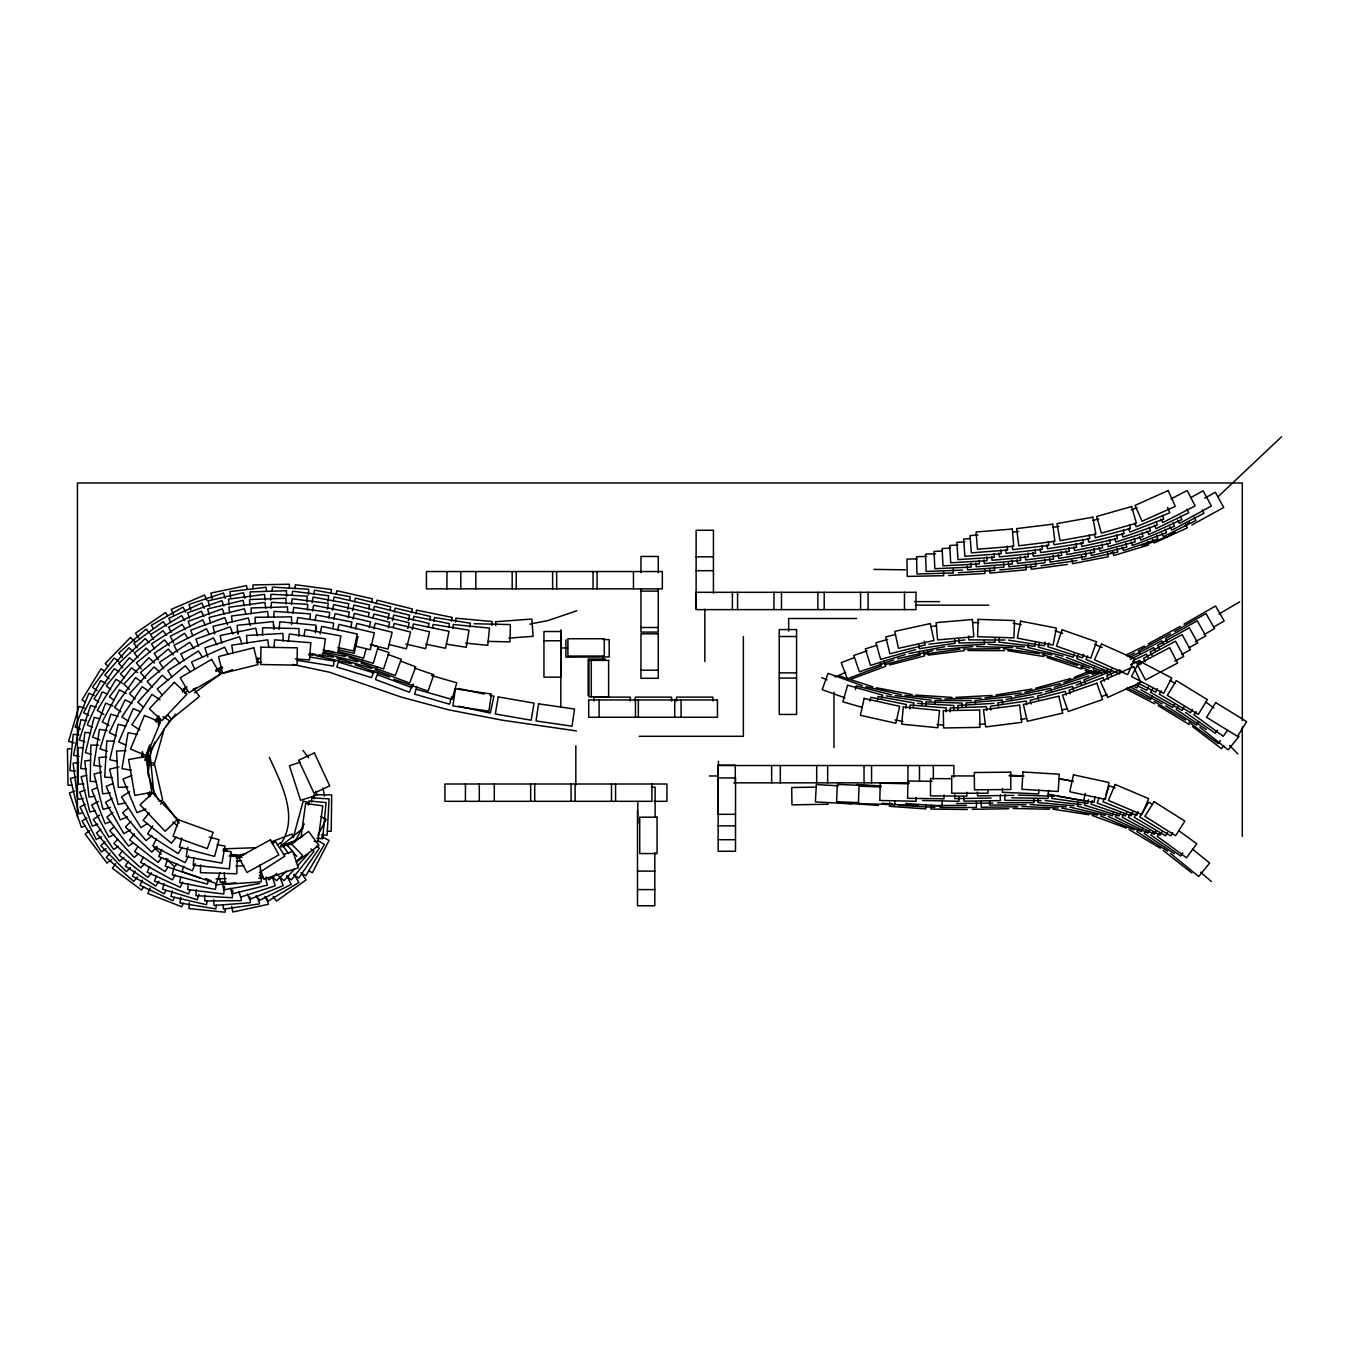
<?xml version="1.0" encoding="UTF-8"?>
<svg xmlns="http://www.w3.org/2000/svg" width="1349" height="1349" viewBox="0 0 1349 1349"><rect width="100%" height="100%" fill="white"/><g stroke="black" fill="none" stroke-linecap="round" stroke-linejoin="round"><path stroke-width="1.5" d="M976.423 801.728L976.423 807.511L940.051 807.444M966.862 792.251L966.828 796.112L930.456 795.893L930.557 778.575L950.775 778.693M968.683 636.02L968.666 639.864L1005.039 640.033M934.924 704.279L934.958 700.435L971.331 700.671M1004.904 794.595L1004.87 800.362L1041.243 800.615M314.317 798.726L314.368 794.679L331.685 794.898L331.213 831.271L327.369 831.22M931.029 805.218L930.995 809.063L967.368 809.484M944.081 794.949L944.03 798.793L907.658 798.321L907.877 781.004L932.125 781.324M1048.19 794.612L1048.122 798.456L1011.75 797.799M916.258 797.428L916.173 801.272L879.818 800.48L880.189 783.162L908.467 783.786M958.987 797.428L958.903 801.272L922.531 800.48M262.482 635.43L262.667 627.723L299.023 628.583L298.854 636.273M200.647 864.979L200.411 872.668L236.766 873.781L237.306 856.48L229.229 856.227M894.927 800.851L894.792 804.695L858.436 803.532L858.993 786.214L881.217 786.922M925.751 705.712L925.869 701.868L962.225 703.082L962.107 706.927M1002.526 788.423L1002.358 792.268L1038.696 793.937L1038.865 790.092M142.96 757.278L143.146 753.231M270.609 600.035L270.913 594.268L307.235 596.157L306.931 601.924M311.568 801.947L311.788 797.917L329.089 798.844L327.116 835.166L321.349 834.862M271.098 608.045L271.436 602.295L307.741 604.318L307.42 610.085M272.178 590.997L272.397 587.152L308.719 589.209L308.381 594.976M953.709 709.321L953.928 705.476L917.624 703.369M196.313 889.868L195.976 895.635L232.298 897.76L232.736 890.07M316.206 631.163L316.475 627.319M273.746 617.134L274.134 611.367L310.422 613.879L310.017 619.629M889.733 802.503L889.446 806.331L925.734 808.911L926.004 805.083M942.378 800.412L941.956 806.162L905.685 803.464M273.982 647.537L274.589 639.848L310.843 642.731L309.477 659.998L295.38 658.885M909.833 708.866L910.137 705.038L946.391 707.921L946.087 711.766M147.715 762.404L148.575 752.337M1038.207 798.709L1037.853 802.554L1074.091 805.775M455.591 622.007L455.945 618.179L492.166 621.535L491.812 625.38M279.091 629.443L279.799 621.771L316.02 625.177L315.295 632.85M308.466 804.965L308.854 800.952L326.087 802.571L322.664 838.791L316.914 838.252M189.433 902.818L188.86 908.568L225.047 912.211L225.435 908.383M193.952 857.559L193.177 865.215L229.364 868.874L231.117 851.641L223.074 850.831M452.893 628.314L453.281 624.486L489.468 628.111L487.731 645.345L465.624 643.119M999.289 638.313L998.85 642.124L1034.97 646.34L1035.425 642.512M188.304 883.764L187.578 889.497L223.681 893.999L224.625 886.36M292.092 595.027L292.581 591.216L328.667 595.769L327.942 601.502M148.103 773.415L151.425 747.363M291.435 604.47L292.16 598.754L328.245 603.374L327.503 609.09M294.891 588.552L295.397 584.741L331.449 589.513L330.943 593.324M288.332 641.601L289.361 633.963L325.396 638.802L323.102 655.968L309.09 654.08M292.918 613.171L293.694 607.455L329.729 612.362L328.954 618.078M300.979 837.527L305.616 803.498L322.782 805.825L317.875 841.877L314.064 841.354M1052.389 794.628L1051.849 798.439L1087.867 803.532L1088.407 799.721M296.864 623.255L297.724 617.555L333.692 623.069L332.815 628.786M921.569 705.342L922.16 701.531L886.226 695.932M1045.07 641.972L1044.463 645.783L1008.529 640.134M334.282 660.386L333.372 666.086L297.454 660.369M433.923 621.299L434.53 617.505L470.447 623.221L469.84 627.015M432.489 628.246L433.096 624.435L469.014 630.202L466.265 647.301L446.317 644.114M1044.379 652.731L1043.755 656.525L1007.855 650.724M180.85 897.27L179.906 902.97L215.789 908.889L216.413 905.095M1095.034 796.618L1094.09 802.318L1058.206 796.315M141.392 757.565L142.421 751.595M187.848 847.273L186.179 856.75L221.995 863.107L225.013 846.059L217.054 844.643M304.081 635.177L305.11 629.494L340.909 635.935L337.84 652.983L323.929 650.471M877.44 700.266L878.132 696.489L913.914 702.947L913.239 706.741M312.041 602.75L313.086 597.084L348.851 603.694L347.806 609.377M313.828 593.897L314.519 590.12L350.285 596.747L349.593 600.541M312.513 610.945L313.592 605.279L349.34 612.058L348.261 617.741M180.766 876.901L179.67 882.566L215.385 889.413L216.481 883.747M1048.746 790.312L1048.021 794.089L1083.736 800.969L1085.186 793.397M315.093 620.574L316.222 614.925L351.904 622.041L350.774 627.707M415.779 613.93L416.554 610.153L452.202 617.404L451.426 621.181M870.021 701.058L870.779 697.298L906.427 704.515L905.668 708.292M412.238 629.663L413.384 624.014L449.032 631.298L445.558 648.262L425.761 644.215M413.081 620.135L413.856 616.358L449.487 623.693L448.694 627.47M320.084 633.878L321.703 626.358L357.266 634.013L353.623 650.96L337.806 647.554M333.287 600.727L334.13 596.966L369.609 604.959L368.766 608.719M332.427 610.22L333.692 604.588L369.171 612.648L368.311 616.409M336.019 594.471L336.879 590.727L372.341 598.787L371.498 602.531M358.008 636.458L354.163 653.354L338.397 649.763M333.844 619.258L335.142 613.643L370.57 621.855L369.272 627.487M172.318 890.88L171.003 896.495L206.448 904.724L207.308 900.98M393.233 627.251L394.11 623.508L429.522 631.77L425.593 648.65L405.914 644.046M394.245 611.89L395.139 608.146L430.533 616.493L429.657 620.253M392.374 620.709L393.706 615.093L429.1 623.457L428.223 627.201M337.655 630.017L338.987 624.402L374.364 632.866L370.334 649.712L354.618 645.952M354.45 601.839L355.377 598.096L390.687 606.831L389.76 610.574M352.544 610.659L353.944 605.06L389.237 613.795L387.854 619.393M1028.714 643.675L1027.786 647.419L1063.113 656.12M352.983 619.039L354.382 613.441L389.676 622.226L388.276 627.825M373.858 628.836L375.258 623.221L410.551 632.007L406.369 648.818L388.714 644.417M355.462 629.039L356.861 623.44L392.154 632.276L387.939 649.088L370.3 644.653M373.42 610.068L374.364 606.342L409.641 615.178L408.241 620.776M376.135 603.897L377.062 600.153L412.356 608.972L411.428 612.716M372.965 617.758L373.892 614.031L409.185 622.85L407.786 628.449M855.333 689.558L856.278 685.832L891.52 694.87M144.815 760.381L146.839 752.557M174.19 867.356L172.234 874.81L207.409 884.033L208.387 880.307M181.879 837.864L179.434 847.172L214.626 856.396L219.01 839.651L209.247 837.071M366.102 648.852L363.657 658.16L338.262 651.483M293.66 836.195L303.205 801.104L308.769 802.604M1078.391 802.419L1077.379 806.146L1112.47 815.69L1113.481 811.98M164.308 728.46L154.511 763.5L150.801 762.455M881.538 698.833L882.6 695.14L847.61 685.174L842.872 701.834L862.298 707.365M322.057 837.527L323.119 833.8M416.723 686.742L414.598 694.128L449.537 704.212L451.679 696.809M1039.354 643.389L1038.292 647.082L1073.248 657.148L1074.31 653.456M164.156 883.662L162.487 889.176L197.291 899.749L198.961 894.218M339.088 659.695L336.845 667.047L371.649 677.636L373.892 670.284M1085.557 801.508L1084.427 805.184L1119.181 815.892L1120.328 812.216M1048.982 643.051L1047.802 646.727L1082.438 657.857L1083.601 654.198M1082.792 665.276L1081.594 668.935L1047.06 657.519M167.731 858.875L165.269 866.176L199.719 877.811M1092.268 800.53L1091.021 804.173L1125.437 815.926L1126.685 812.283M183.869 866.176L181.98 871.623L216.329 883.578L220.123 872.668M362.459 659.492L361.127 663.101L395.308 675.562L401.243 659.29L387.956 654.45M1099.216 797.664L1097.192 803.077L1131.288 815.757L1132.637 812.149M378.142 672.308L375.427 679.508L409.489 692.29L412.187 685.09M413.266 684.01L411.917 687.619L377.855 674.854M376.961 666.591L375.595 670.2L409.624 683.049L415.745 666.844L400.619 661.128M156.551 875.653L154.511 881.049L188.523 893.932L189.889 890.34M150.481 753.501L154.882 742.203M149.992 888.148L147.884 893.527L181.761 906.781L183.16 903.206M1104.409 798.254L1102.976 801.829L1136.769 815.319L1138.185 811.744M1105.843 794.679L1109.401 785.742L1115.033 788.001M147.53 750.617L149.806 745.002M158.204 724.413L160.48 718.798M1078.222 655.058L1076.755 658.616L1110.379 672.493L1111.846 668.935M161.779 849.482L158.777 856.564L192.3 870.712L195.285 863.63M1087.547 655.884L1086.029 659.425L1119.417 673.859L1120.952 670.318M1094.747 666.372L1093.162 669.88L1102.352 674.062M1142.856 828.117L1141.254 831.608L1108.204 816.432M149.587 866.867L147.176 872.112L180.21 887.322L182.621 882.077M142.404 880.104L139.959 885.332L172.891 900.761L174.527 897.27M1138.691 684.449L1137.055 687.923L1133.396 686.186M1148.488 686.894L1146.785 690.351L1135.909 684.988M1117.107 813.43L1115.404 816.887L1147.965 833.092L1149.685 829.635M1152.316 696.135L1150.579 699.558L1127.14 687.686M1157.358 688.732L1155.621 692.155L1137.612 682.999M294.942 841.86L304.267 823.919M317.774 835.503L326.154 819.366L321.028 816.701M156.4 839.027L152.842 845.857L185.1 862.669L188.658 855.839M1123.902 813.818L1122.098 817.224L1154.221 834.289L1156.026 830.9M143.314 857.273L140.532 862.315L172.385 879.885L175.168 874.843M1174.49 704.06L1172.618 707.432L1140.799 689.828M135.136 871.117L132.32 876.159L164.123 893.831L165.994 890.458M1130.243 814.02L1128.371 817.376L1160.073 835.183L1161.961 831.827M1152.417 688.951L1150.495 692.29L1182.028 710.417L1183.95 707.078M156.029 721.867L159.081 716.623M1137.14 812.334L1134.222 817.309L1165.57 835.739L1167.526 832.417M1161.27 690.823L1159.297 694.128L1190.543 712.744L1192.516 709.439M1172.753 832.637L1170.747 835.925L1139.703 816.971L1148.724 802.183L1152.181 804.291M1198.637 721.884L1196.597 725.138L1165.789 705.814M1138.961 828.37L1136.903 831.625L1167.576 851.168M149.874 751.393L169.569 720.821L163.111 716.639M152.757 825.773L147.547 833.851L178.135 853.546L182.3 847.088M128.459 861.252L125.305 866.075L155.708 886.023L158.878 881.201M137.8 846.801L134.63 851.624L165.033 871.606L168.203 866.783M1178.267 706.235L1176.143 709.456L1206.478 729.522M155.219 720.804L158.575 715.763M1146.279 830.259L1144.137 833.446L1174.321 853.748M1217.523 730.096L1215.314 733.249L1185.484 712.441M157.057 722.153L159.384 718.848M1153.075 831.895L1150.866 835.048L1180.628 855.957L1182.837 852.804M1159.415 833.244L1157.155 836.346L1186.547 857.762L1196.748 843.766L1178.79 830.68M1196.175 711.682L1193.916 714.801L1223.256 736.284L1227.809 730.079M280.862 843.783C299.09 816.971 281.199 783.061 269.345 757.447M1220.457 740.567L1218.181 743.67L1188.874 722.12M115.795 863.647L112.355 868.267L141.51 890.02L143.803 886.934M165.691 727.01L175.522 714.177M1223.796 745.66L1221.452 748.729L1192.567 726.605M122.624 850.578L119.1 855.148L147.884 877.39L151.408 872.82M134.327 833.867L129.571 839.921L158.17 862.382L161.728 857.846M1239.023 736.385L1228.18 749.892L1199.817 727.128M149.199 812.823L143.146 820.293L171.424 843.176L176.264 837.189M165.134 717.904L167.748 714.835M182.503 692.172L186.449 687.568M110.062 853.175L106.267 857.526L133.753 881.369L137.547 877.002M294.807 868.756L283.948 880.745L278.248 875.568M297.522 865.771L308.381 853.799M117.751 839.112L113.856 843.378L140.718 867.896L144.613 863.647M177.141 863.933L174.493 866.732L165.674 858.402M130.786 821.457L125.474 827.038L151.813 852.113L157.125 846.548M104.969 841.675L100.855 845.722L126.334 871.673L130.448 867.626M1218.822 495.994L1281.55 436.789M287.691 845.84L290.608 843.024L302.631 855.485L296.814 861.1M286.646 870.931L276.461 880.762L272.464 876.597M184.594 693.251L187.562 690.503M113.974 826.802L109.724 830.697L134.276 857.526L138.542 853.63M280.98 847.121L285.617 843.209L296.797 856.43M276.747 873.393L269.024 879.919L266.546 876.985M128.509 807.815L122.624 812.773L146.029 840.612L151.914 835.672M182.267 690.755L186.938 686.894M100.888 829.315L96.437 832.974L119.572 861.05L124.024 857.374M182.216 690.03L185.336 687.467M281.233 845.857L303.272 828.117M89.725 830.562L85.122 834.036L107.026 863.073L111.63 859.6M1184.793 525.992L1189.565 522.4M113.012 812.418L106.858 817.039L128.627 846.16L133.247 842.703M290.76 844.71L308.55 831.406L318.92 845.283L296.257 862.213M277.338 845.098L280.575 842.687L288.602 853.512M160.514 804.038L163.617 801.761L179.164 822.924M192.907 690.132L196.178 687.754M194.593 692.863L219.078 674.972M99.674 815.1L93.3 819.416L113.67 849.533L118.459 846.295M215.84 671.566L220.865 668.177M272.127 843.715L275.533 841.523L284.909 856.092L259.413 872.483M129.622 791.745L121.494 796.888L140.97 827.611L147.463 823.497M86.876 817.932L81.985 821.001L101.276 851.826L106.166 848.774M112.186 798.389L105.542 802.284L123.889 833.682L130.533 829.804M1239.647 601.907L1219.007 613.947M1184.034 624.115L1215.567 605.988L1224.201 620.995L1213.678 627.049M1174.389 631.551L1206.006 613.542L1214.572 628.6L1204.033 634.586M1195.214 641.82L1205.77 635.885L1197.288 620.776L1165.587 638.617L1167.475 641.972M1188.907 647.807L1197.743 642.917L1189.329 627.774L1157.526 645.412L1159.398 648.785M1204.758 498.135L1215.382 492.284L1223.728 507.46L1191.858 524.997M1148.201 643.895L1180.088 626.408M1190.678 497.612L1203.089 490.817L1211.385 506.01L1179.481 523.463L1177.626 520.09M1181.539 654.585L1190.408 649.746L1182.095 634.553L1150.174 651.972L1152.029 655.361M1168.858 535.772L1175.316 532.282M98.443 801.424L91.665 805.049L108.831 837.122L113.923 834.39M1170.477 633.794L1138.421 650.943L1140.225 654.349M1174.81 661.212L1183.714 656.44L1175.535 641.18L1143.48 658.363L1145.301 661.752M283.003 846.734L302.648 836.329M1129.45 657.621L1161.708 640.809L1163.479 644.232M215.671 670.183L221.067 667.401M1171.033 498.843L1187.204 490.53L1195.13 505.926L1162.787 522.569L1161.017 519.146M1130.243 659.408L1153.682 647.554L1155.418 650.994M85.189 804.341L80.029 806.921L96.268 839.466L101.445 836.886M1126.246 654.906L1144.39 645.986M1133.649 660.268L1146.363 654.063L1148.05 657.519M1119.586 669.863L1106.787 675.9L1108.44 679.373M1130.563 664.703L1139.703 660.386L1141.338 663.877M1127.326 656.39L1134.644 652.967M217.004 669.559L222.534 667.097M1167.256 536.649L1141.928 546.041M835.031 676.979L845.705 672.392M1092.471 674.298L1103.549 669.391M113.333 783.364L106.217 786.332L120.28 819.888L127.379 816.904M1108.204 669.694L1083.972 679.845L1085.456 683.403M131.865 775.439L122.978 779.132L136.957 812.705L145.844 809.012M1131.373 509.973L1136.971 507.646M1074.276 677.232L1091.172 670.52M97.162 787.799L91.799 789.924L105.188 823.733L110.551 821.608M1076.165 685.107L1110.008 671.768L1111.424 675.36M576.866 610.743L548.183 620.489L529.82 624.115M271.166 841.928L291.94 834.036L293.306 837.628M854.44 657.621L841.22 662.629L847.357 678.834L881.369 665.917L880.003 662.325M85.054 790.059L79.642 792.082L92.373 826.144L97.786 824.138M851.674 678.901L885.787 666.288L884.438 662.679M1101.577 696.607L1107.259 694.499M1063.889 682.476L1096.164 670.723M280.811 845.84L292.244 841.776M74.819 791.054L69.372 792.959L81.412 827.291L85.038 826.01M232.618 669.694L221.185 673.691L219.28 668.244M867.154 650.842L853.782 655.462L859.448 671.836L893.814 659.948M283.256 854.541L292.851 851.354L298.314 867.778L263.797 879.261L260.762 870.122M1054.328 687.282L1088.845 675.815M300.405 762.185L289.411 765.726L300.557 800.345L315.211 795.623M876.901 645.244L865.333 648.869L870.51 665.394L905.213 654.535M1045.542 691.784L1080.347 681.228L1081.46 684.921M258.789 878.384L262.65 877.221M219.263 668.767L222.551 667.856M887.608 639.46L875.939 642.731L880.627 659.408L915.651 649.577M1035.61 688.226L1070.651 678.496M1092.825 520.461L1098.693 518.927M889.463 665.006L924.672 655.884L923.711 652.157M101.529 772.168L94.076 774.056L102.996 809.316L110.466 807.427M1061.781 710.13L1067.666 708.63M895.534 634.485L885.72 636.93L889.918 653.742L925.212 644.94L924.284 641.197M86.741 775.304L81.125 776.687L89.877 811.997L95.492 810.597M1024.903 692.222L1060.247 683.589M118.931 766.907L109.589 769.183L118.156 804.527L125.642 802.706M75.982 777.075L70.367 778.424L78.866 813.784L82.609 812.891M897.49 658.784L932.935 650.623M150.919 765.625L154.68 764.782L162.689 800.261L158.946 801.104M240.274 854.794L246.192 853.495M1015.072 695.932L1050.635 688.277L1051.444 692.037M1006.067 699.457L1041.799 692.661M908.855 653.523L944.587 646.744M1110.311 553.124L1114.291 552.382M259.497 883.561L223.664 889.817L222.349 882.229M1053.063 527.358L1059.032 526.346M1033.705 696.877L997.822 702.88L998.462 706.691M995.967 694.988L1031.85 689.035M236.159 858.031L242.145 857.138M256.276 659.02L260.273 658.43M1041.006 565.787L1076.991 560.526M1020.822 719.321L1026.808 718.444M923.745 654.231L959.78 649.206M985.074 697.821L1021.109 692.948M1067.363 564.438L1031.311 569.261L1030.788 565.45M78.849 762.455L73.116 763.18L77.652 799.266L83.385 798.557M964.35 650.64L928.247 655.108L927.775 651.297M90.501 760.263L84.768 760.954L89.068 797.074L94.801 796.382M930.81 626.526L936.83 625.818M928.82 644.198L964.94 639.966M1012.694 532.181L1018.714 531.472M215.638 884.927L235.738 882.819M106.571 756.806L98.915 757.598L102.642 793.768L110.298 792.993M999.727 570.003L1035.914 566.361L1035.526 562.533M936.51 649.999L972.73 646.609M978.092 534.963L970.032 535.587L971.347 552.854L1007.619 550.072L1007.332 546.244M508.927 638.111L533.108 636.323L531.81 619.039L495.538 621.737L495.825 625.582M969.695 538.605L963.641 539.027L964.872 556.311L1001.143 553.748L1000.874 549.903M235.923 866.227L244 865.67M964.94 541.809L956.879 542.332L957.992 559.616L994.297 557.272L994.044 553.444M958.397 572.735L994.685 570.408L994.449 566.563M957.773 545.03L949.713 545.502L950.708 562.786L987.03 560.678L986.81 556.833M994.011 703.352L957.706 705.46L957.925 709.304M948.667 575.5L984.989 573.477L984.77 569.632M948.178 646.306L984.5 644.35L984.298 640.505M955.851 697.399L992.173 695.426M950.185 548.116L942.125 548.52L943.002 565.821L979.323 563.966L979.138 560.122M126.165 750.6L116.554 751.073L118.307 787.394L127.919 786.922M942.142 551.05L934.064 551.404L934.84 568.705L971.179 567.103L970.993 563.258M256.361 662.511L261.521 662.325M935.65 553.764L925.549 554.119L926.173 571.436L962.528 570.104M979.054 724.261L985.124 724.042M237.542 860.78L241.572 860.628M215.975 878.924L226.076 878.553M223.479 848.841L255.787 847.712M229.431 855.586L243.562 855.131M226.177 881.909L220.123 882.111L220.005 878.266M926.611 556.412L916.511 556.699L917 574L953.355 572.971L953.254 569.126M944.924 698.967L981.296 698.158M917.033 558.891L906.933 559.093L907.27 576.411L943.626 575.686L943.558 571.841M815.943 787.125L791.694 787.529L791.981 804.847L828.353 804.24M71.295 748.813L67.45 748.864L68.006 785.236L71.851 785.185M1013.892 795.354L977.519 795.91L977.452 792.065M991.144 798.068L954.788 798.625L954.721 794.78M972.325 809.316L1008.698 808.742M1017.652 806.769L981.279 807.292L981.195 801.525M963.439 649.054L999.811 648.7M956.492 803.464L992.847 803.077M1026.033 804.763L989.66 805.117L989.626 801.272M83.689 747.65L77.905 747.683L78.175 784.056L83.942 784.022M930.051 805.572L966.424 805.37M997.518 802.807L1033.89 802.706L1033.874 798.861M696.118 556.833L713.436 556.833M696.118 570.694L713.436 570.694M640.944 591.115L658.278 591.115M914.504 601.62L939.663 601.62M915.549 605.145L988.8 605.178M856.632 618.5L788.659 618.5L788.659 631.147M640.944 627.487L658.278 627.487M779.25 636.509L796.568 636.509M603.138 639.611L609.192 639.611L609.192 656.929L565.922 657.165L565.922 639.831M543.951 640.758L561.268 640.758M561.353 647.958L567.592 647.958M605.482 659.02L588.164 659.02L588.164 695.393M640.944 670.2L658.278 670.2M779.25 672.881L796.568 672.881M779.25 678.075L796.568 678.075M639.139 736.301L743.35 736.301L743.35 636.627M735.492 765.237L718.157 765.237L718.157 851.253L735.492 851.253L735.559 777.935L718.241 777.935L718.241 814.307L735.559 814.307M709.372 775.979L717.752 775.979M973.658 775.979L951.703 775.894L951.719 793.229L988.092 793.212L988.092 789.35M1009.322 775.979L1023.992 775.979M733.822 782.842L909.378 782.842M651.263 787.175L655.125 787.175L655.125 817.477M654.029 801.323L666.946 801.323L666.946 784.005L444.917 784.005L444.917 801.323L651.938 801.323L651.938 784.005M718.157 825.858L735.492 825.858M718.157 839.719L735.492 839.719M637.487 871.117L654.805 871.117M637.487 889.598L654.805 889.598M968.026 650.538L1004.398 650.64M972.781 622.563L978.851 622.597M905.415 569.834L873.933 569.396M98.494 745.204L90.788 745.086L90.248 781.459L96.032 781.543M1013.116 808.473L1049.471 809.248M474.039 623.727L510.394 624.57L509.989 641.888L487.782 641.382M976.44 646.542L1012.795 647.621M1018.225 795.101L1054.581 796.247M1021.918 806.517L1058.257 808.017M873.68 785.961L837.341 784.376L836.582 801.677L858.79 802.655M881.622 803.987L917.961 805.572M1009.204 775.237L1023.335 775.894M856.767 784.562L880.981 785.927M838.555 785.826L816.347 784.562L815.369 801.862L851.691 803.903M882.01 803.346L892.111 803.903M898.518 805.319L934.823 807.377M308.719 654.754L312.749 654.99M114.513 741.292L106.824 740.837L104.682 777.142L112.372 777.597M915.819 695.039L952.107 697.399M1030.147 804.544L1066.452 806.871M236.244 861.033L240.274 861.303M848.15 803.313L878.384 805.454M988.193 644.249L1024.464 646.896M936.948 724.548L943.002 725.037M223.158 850.022L227.188 850.359M78.933 734.834L73.183 734.311L69.844 770.532L75.595 771.055M904.994 695.308L941.197 698.849M1045.087 800.513L1081.224 804.678M90.619 732.996L84.886 732.338L80.687 768.458L86.42 769.132M895.163 695.561L931.232 700.198M576.394 730.922L502.283 720.197L448.913 709.894L400.872 696.978L329.51 672.224L292.615 664.433M1003.336 648.684L1039.354 653.709M309.511 653.472L315.514 654.4M319.511 655.007L333.49 657.165M1053.131 809.215L1089.081 814.762M322.934 650.151L332.916 651.719M107.026 730.585L99.421 729.387L93.789 765.321L101.394 766.519M1013.217 623.339L1021.21 624.587M309.865 657.014L335.783 661.314M1061.073 779.233L1073.028 781.223M137.531 734.362L128.037 732.76L121.966 768.626L131.443 770.228M230.443 854.17L238.419 855.553M876.412 687.754L912.126 694.583M1059.235 778.609L1073.113 781.273M1061.764 808.118L1097.479 815.049M1016.185 647.874L1051.866 654.906M323.676 652.157L345.479 656.508M895.061 719.894L902.987 721.496M86.572 720.821L80.906 719.658L73.537 755.271L79.186 756.435M458.407 688.479L484.072 694.027M490.007 695.308L493.953 696.168L490.294 713.098L458.694 706.252M865.856 686.725L901.334 694.718M316.071 655.665L351.549 663.708M1069.841 807.107L1105.253 815.386M125.693 726.066L118.206 724.295L109.809 759.689L117.296 761.46M322.209 653.152L357.519 661.836M99.725 718.781L94.126 717.398L85.425 752.725L91.041 754.108M431.528 675.579L456.788 682.796L452.016 699.457L417.043 689.44M370.469 644.4L378.209 646.694L373.285 663.303L338.414 652.967M336.98 658.11L371.852 668.446M84.464 708.073L78.933 706.438L68.614 741.309L74.144 742.962M339.274 662.292L374.044 672.966M118.172 716.471L110.82 714.194L100.045 748.931L107.397 751.208M1042.642 654.602L1077.362 665.428M1055.019 630.86L1062.725 633.322M838.218 675.613L872.82 686.826M96.133 707.18L90.653 705.392L79.287 739.943L84.768 741.748M377.501 648.751L389.018 652.562L383.571 669.003L349.037 657.57M414.649 668.126L433.754 674.719L428.105 691.093L393.723 679.221M355.124 664.888L389.423 677.013M1055.222 656.036L1089.486 668.21M862.281 685.663L828.067 673.353L822.199 689.659L845.014 697.871M1092.134 815.437L1126.246 828.05M112.827 705.932L105.644 703.166L92.575 737.11L99.759 739.876M1066.536 657.452L1100.447 670.605M94.228 695.511L88.882 693.319L75.139 726.993L80.485 729.185M821.794 677.67L827.139 679.862M205.655 878.519L211.253 880.83M1100.464 815.926L1134.037 829.905M1080.92 666.996L1097.631 674.146M1094.747 644.333L1102.167 647.537M140.296 711.682L133.247 708.596L118.729 741.95L125.777 745.019M1085.186 670.537L1092.589 673.792M107.6 694.263L102.355 691.852L87.179 724.902L92.423 727.313M1104.19 672.325L1107.833 674.062M132 703.183L125.069 699.844L109.336 732.642L116.267 735.964M1132.856 661.145L1140.057 664.804M322.209 836.886L329.055 840.41L312.412 872.752L308.988 870.999M1125.859 688.867L1154.575 703.723M1130.057 686.759L1162.18 703.807M105.778 683.302L100.686 680.587L83.604 712.71L88.714 715.408M126.25 693.504L119.471 689.845L102.237 721.884L109.033 725.543M1169.887 680.284L1175.097 683.387M1154.255 701.531L1185.518 720.096M317.808 840.478L324.435 844.423L305.818 875.67L300.861 872.719M1129.096 829.601L1160.325 848.251M122.59 683.252L115.98 679.289L97.246 710.451L103.839 714.414M1158.218 705.696L1189.278 724.615M104.227 670.875L100.939 668.868L81.985 699.929L85.274 701.935M159.975 699.709L151.965 694.398L131.865 724.717L139.874 730.028M119.032 671.853L114.227 668.649L94.025 698.883L98.814 702.104M148.575 691.025L142.185 686.725L121.882 716.892L128.256 721.192M316.206 845.975L319.376 848.15L298.753 878.115L293.998 874.843M141.847 682.139L135.575 677.67L114.53 707.348L120.803 711.8M1205.77 702.02L1213.931 707.989M118.746 661.398L114.109 657.975L92.491 687.231L97.128 690.654M137.615 672.51L131.494 667.839L109.471 696.792L114.058 700.283M1163.243 850.494L1191.858 872.972M310.978 848.943L313.98 851.337L291.401 879.852L286.882 876.26M172.891 822.081L177.596 825.892M1192.432 849.027L1209.648 863.073L1198.721 876.496L1170.51 853.512M133.855 661.432L129.403 657.756L106.301 685.865L110.77 689.541M1200.661 872.247L1211.368 881.538M133.247 651.584L128.931 647.756L104.784 674.955L109.1 678.783M167.934 680.385L162.234 675.208L137.817 702.171L143.517 707.331M159.705 672.072L154.022 666.895L129.504 693.74L135.187 698.934M1229.614 745.508L1237.876 753.906M153.921 847.307L161.273 854.254M154.494 662.983L148.896 657.688L123.872 684.078L129.453 689.39M134.613 641.433L130.465 637.419L105.188 663.556L107.954 666.237M150.245 652.191L146.164 648.11L120.432 673.826L124.513 677.923M149.199 642.765L145.237 638.566L118.746 663.489L122.692 667.688M149.857 633.406L146.046 629.072L118.729 653.085L122.54 657.418M179.906 663.657L174.915 657.806L147.21 681.38L152.201 687.248M173.245 654.923L168.271 649.054L140.498 672.527L145.456 678.412M190.192 671.768L185.302 665.816L157.209 688.934L162.099 694.87M169.401 645.834L164.527 639.881L136.384 662.932L141.257 668.885M193.531 688.884L199.585 696.371L171.289 719.236L167.664 714.751M166.517 635.227L162.976 630.674L134.31 653.085L137.868 657.621M302.918 750.364L308.617 757.868M259.345 875.147L261.639 878.25M166.568 626.307L163.145 621.67L133.888 643.288L137.311 647.925M301.636 873.663L306.105 879.919L276.511 901.065L273.156 896.377M167.664 615.734L165.472 612.564L135.507 633.187L138.795 637.942M193.986 648.667L189.737 642.259L159.418 662.359L163.684 668.784M187.764 638.128L184.594 633.305L154.208 653.304L158.44 659.745M202.569 657.418L198.404 650.943L167.799 670.605L171.964 677.08M185.218 629.207L182.115 624.351L151.459 643.911L154.562 648.785M184.611 620.54L181.609 615.616L150.548 634.536L153.55 639.477M293.897 874.219L298.905 882.448L267.81 901.317L264.809 896.394M185.808 612.126L182.941 607.117L151.408 625.245L153.314 628.583M154.376 792.706L158.305 799.772M1202.144 509.804L1203.932 513.21L1171.758 530.174L1169.971 526.768M209.078 633.929L206.481 628.786L174.038 645.227L177.512 652.09M286.865 875.821L291.199 884.404L258.721 900.812L256.125 895.652M205.318 625.009L202.721 619.849L170.227 636.188L173.684 643.051M1194.219 517.089L1195.922 520.529L1163.344 536.683L1161.624 533.243M216.852 644.771L213.462 637.875L180.817 653.911L184.223 660.825M203.884 616.409L201.355 611.232L168.642 627.133L171.171 632.327M1187.086 509.298L1188.756 512.772L1156.026 528.639L1154.356 525.183M204.272 608.247L201.844 603.02L168.827 618.28L170.446 621.788M1185.687 524.373L1187.272 527.881L1154.188 542.972L1152.586 539.465M1180.308 516.06L1181.893 519.567L1148.724 534.491L1147.139 530.983M227.846 654.198L224.71 647.166L191.491 661.971L194.627 669.003M206.903 600.322L204.626 595.01L171.205 609.377L173.481 614.689M1167.526 507.443L1169.735 512.772L1136.162 526.734L1134.678 523.176M147.513 792.993L149.065 796.719M1173.006 522.687L1174.473 526.245L1140.849 540.123L1139.382 536.565M279.597 876.665L283.256 885.568L249.616 899.395L247.423 894.067M1162.4 515.419L1163.765 519.011L1129.821 532.046L1128.439 528.454M1165.131 529.145L1166.48 532.737L1132.418 545.502L1131.069 541.893M1104.477 681.161L1103.145 677.552L1069.032 690.182L1070.364 693.791M227.509 624.789L224.828 617.572L190.715 630.185L192.722 635.615M224.305 614.25L222.332 608.837L188.169 621.333L190.142 626.745M232.837 634.081L230.241 626.83L195.993 639.089L198.59 646.34M1156.076 521.422L1157.358 525.048L1123.043 537.138L1121.761 533.513M223.85 606.089L221.944 600.642L187.629 612.733L189.551 618.179M1156.633 535.368L1157.864 539.01L1123.397 550.645L1122.166 547.003M225.317 598.467L223.496 592.987L188.961 604.419L190.782 609.9M272.279 876.665L275.263 885.804L240.678 897.085L238.891 891.588M148.508 774.95L155.405 796.095M1149.281 527.223L1150.461 530.899L1115.842 542.028L1114.662 538.369M315.818 791.188L317.049 795.033M241.893 644.046L239.532 636.711L204.896 647.84L207.847 656.997M1147.476 541.354L1148.589 545.03L1113.768 555.535L1112.655 551.859M1142.013 532.821L1143.092 536.514L1108.17 546.733L1107.091 543.04M148.71 792.774L149.84 796.652M1073.568 690.098L1072.539 686.388L1037.482 696.084L1038.511 699.794M919.141 651.348L920.153 655.058L885.062 664.619L884.05 660.892M1134.222 538.2L1135.2 541.91L1100.042 551.235L1099.064 547.509M1129.467 524.812L1130.445 528.538L1095.253 537.745L1094.275 534.019M1066.317 695.072L1065.373 691.346L1030.113 700.266L1031.058 704.009M265.466 877.659L267.321 885.129L232.011 893.864L230.628 888.266M245.822 614.385L244.439 608.77L209.129 617.471L210.511 623.086M244.388 605.971L243.039 600.356L207.695 608.939L209.044 614.554M1123.228 529.904L1124.122 533.648L1088.761 542.18L1087.867 538.436M1125.892 543.343L1126.786 547.087L1091.408 555.552L1090.515 551.808M250.172 625.481L248.401 617.994L213.007 626.374L214.778 633.878M244.877 598.298L243.562 592.666L208.134 600.861L209.432 606.477M1116.567 534.811L1117.41 538.571L1081.898 546.446L1081.055 542.703M267.136 898.653L268.35 904.302L232.804 912.008L231.59 906.359M1117.006 548.25L1117.815 552.028L1082.269 559.7L1081.443 555.94M247.289 589.344L246.496 585.584L210.899 593.037L212.097 598.686M257.372 635.716L255.804 628.179L220.191 635.564L221.759 643.102M1109.485 539.549L1110.261 543.31L1074.63 550.594L1073.855 546.817M1107.529 552.955L1108.271 556.732L1072.556 563.697L1071.831 559.919M149.688 791.694L150.447 795.674M1101.964 544.085L1102.673 547.863L1066.924 554.574L1066.216 550.797M1093.955 548.453L1094.612 552.247L1058.78 558.435L1058.122 554.641M1089.183 534.929L1089.823 538.723L1053.957 544.777L1053.316 540.983M1085.473 552.668L1086.063 556.462L1050.146 562.179L1049.539 558.368M1082.792 539.28L1083.399 543.074L1047.465 548.756L1046.875 544.962M954.637 639.426L955.21 643.237L919.259 648.7L918.686 644.906M273.409 624.907L273.982 628.701M237.441 630.337L238.014 634.148M268.856 647.436L267.726 639.814L231.758 645.159L232.888 652.764M1076.03 543.478L1076.586 547.289L1040.619 552.601L1040.045 548.807M1026.859 704.819L1026.302 701.025L990.318 706.286L990.874 710.097M258.654 898.181L259.48 903.881L223.496 909.159L222.939 905.348M1068.846 547.559L1069.386 551.37L1033.351 556.328L1032.828 552.517M265.702 608.112L264.944 602.396L228.892 607.252L229.667 612.969M265.247 600.103L264.488 594.386L228.436 599.125L229.178 604.858M1061.241 551.488L1061.73 555.299L1025.662 559.936L1025.173 556.125M268.316 617.117L267.591 611.384L231.505 615.987L232.23 621.704M1053.164 555.299L1053.62 559.11L1017.5 563.427L1017.045 559.599M266.512 591.047L266.04 587.237L229.937 591.587L230.628 597.32M1048.358 541.607L1048.797 545.434L1012.677 549.616L1012.222 545.789M1044.615 558.975L1045.037 562.803L1008.883 566.782L1008.462 562.955M1041.934 545.552L1042.355 549.38L1006.185 553.309L1005.781 549.481M1011.683 700.401L1011.278 696.573L975.108 700.451L975.512 704.279M274.032 629.241L273.24 621.585L237.07 625.346L237.862 633.001M1035.121 549.363L1035.509 553.191L999.322 556.867L998.934 553.039M1027.904 553.056L1028.275 556.884L992.055 560.307L991.7 556.479M150.161 754.9L153.601 791.121M1025.898 565.956L1026.235 569.801L990.014 573.106L989.66 569.278M1020.266 556.614L1020.603 560.459L984.365 563.612L984.028 559.784M1002.577 703.841L1002.256 700.013L966.002 702.964L966.322 706.809M1012.155 560.054L1012.458 563.899L976.204 566.799L975.9 562.955M249.885 896.95L250.341 902.717L214.069 905.483L213.631 899.732M1003.555 563.376L1003.841 567.221L967.553 569.834L967.284 565.99M260.121 864.557L261.318 881.824L225.047 884.354L224.238 872.837M283.307 641.112L282.868 633.423L246.563 635.514L247.002 643.203M147.092 752.101L148.508 776.316M257.844 657.688L258.013 661.533M986.642 710.501L986.507 706.657L950.151 707.989L950.303 711.834M286.157 604.032L285.954 598.265L249.599 599.529L249.801 605.313M286.612 596.511L286.426 590.744L250.071 591.907L250.256 597.674M287.641 612.665L287.472 606.898L251.116 607.961L251.285 613.744M995.157 638.347L995.242 642.208L958.869 643.001L958.785 639.156M289.377 588.08L289.31 584.235L252.938 584.926L253.005 588.771M1000.233 794.865L1000.317 800.632L963.945 801.154L963.894 797.31M291.62 624.57L291.536 616.864L255.163 617.286L255.231 623.069M241.167 896.815L241.201 900.66L204.829 900.963L204.778 895.196M1242.294 720.636L1242.294 482.976L77.433 482.976L77.433 817.224M1242.294 726.942L1242.294 836.313M953.844 777.075L953.844 765.524L717.938 765.524L717.938 782.842M933.339 765.524L933.339 778.997M919.478 765.524L919.478 780.919M907.928 765.524L907.928 782.842M904.471 592.312L904.471 609.63M871.555 765.524L871.555 782.842M868.098 592.312L868.098 609.63M864.034 765.524L864.034 782.842M860.578 592.312L860.578 609.63M833.969 692.206L833.969 747.633M827.662 765.524L827.662 782.842M824.205 592.312L824.205 609.63M817.848 592.312L817.848 609.63M816.685 765.524L816.685 782.842M781.476 592.312L781.476 609.63M780.312 765.524L780.312 782.842M773.955 592.312L773.955 609.63M771.645 765.524L771.645 782.842M737.583 592.312L737.583 609.63M735.272 765.524L735.272 782.842M732.389 592.312L732.389 609.63M718.427 761.224L718.427 765.406M713.436 593.206L713.436 530.275L696.118 530.275L696.118 608.214M712.862 700.974L712.862 697.129L676.473 697.129L676.473 700.974M704.836 609.175L704.836 661.55M681.076 699.946L681.076 717.263M674.719 699.946L674.719 717.263M671.6 700.974L671.6 697.129L635.227 697.129L635.227 700.974M658.278 572.634L658.278 556.462L640.944 556.462L640.944 572.634M658.278 588.805L658.278 632.091L640.944 632.091L640.944 588.805M654.805 852.652L654.805 905.769L637.487 905.769L637.487 810.496M638.347 699.946L638.347 717.263M637.79 801.323L637.79 823.548M635.463 699.946L635.463 717.263M633.457 571.538L633.457 588.855M630.32 700.974L630.32 697.129L593.948 697.129L593.948 700.974M615.566 784.005L615.566 801.323M611.502 784.005L611.502 801.323M602.885 656.288L602.885 660.454M599.091 699.946L599.091 717.263M597.084 571.538L597.084 588.855M593.037 571.538L593.037 588.855M591.3 660.386L591.3 696.759M575.838 745.727L575.838 785.017M575.129 784.005L575.129 801.323M571.082 784.005L571.082 801.323M560.83 629.831L560.83 706.859M556.665 571.538L556.665 588.855M552.618 571.538L552.618 588.855M534.71 784.005L534.71 801.323M530.663 784.005L530.663 801.323M516.229 571.538L516.229 588.855M512.182 571.538L512.182 588.855M494.29 784.005L494.29 801.323M479.283 784.005L479.283 801.323M475.809 571.538L475.809 588.855M465.422 784.005L465.422 801.323M460.802 571.538L460.802 588.855M446.941 571.538L446.941 588.855M322.799 787.968A94.868 94.868 0 0 1 324.519 796.079M260.981 647.2L260.677 664.517L297.05 665.141L297.336 647.824L260.981 647.2M978.16 619.376L977.587 636.694L1013.942 637.875L1014.515 620.557L978.16 619.376M1022.964 771.999L1021.918 789.283L1058.223 791.492L1059.269 774.208L1022.964 771.999M903.358 706.91L901.638 724.143L937.825 727.752L939.545 710.518L903.358 706.91M455.406 688.799L452.91 705.949L488.894 711.193L491.407 694.044L455.406 688.799M538.555 703.807L536.042 720.956L572.043 726.2L574.539 709.068L538.555 703.807M498.253 696.927L495.302 713.992L531.135 720.214L534.103 703.133L498.253 696.927M1020.67 621.147L1017.365 638.144L1053.08 645.075L1056.385 628.061L1020.67 621.147M1073.45 774.815L1069.791 791.745L1105.337 799.434L1108.996 782.504L1073.45 774.815M864.153 698.428L860.392 715.324L895.888 723.233L899.665 706.32L864.153 698.428M1062.169 629.814L1056.469 646.171L1090.801 658.143L1096.501 641.787L1062.169 629.814M178.979 819.99L173.077 836.279L207.291 848.639L213.176 832.35L178.979 819.99M144.444 715.476L130.516 749.1L146.535 755.71L160.447 722.103L144.444 715.476M1115.168 784.46L1108.406 800.412L1141.895 814.611L1148.657 798.659L1115.168 784.46M1101.543 643.979L1094.477 659.779L1127.663 674.652L1134.745 658.835L1101.543 643.979M1139.483 661.162L1131.457 676.49L1163.681 693.369L1171.708 678.024L1139.483 661.162M1176.379 680.621L1167.307 695.359L1198.283 714.43L1207.355 699.676L1176.379 680.621M1215.651 702.559L1206.562 717.314L1237.539 736.369L1246.628 721.614L1215.651 702.559M1154.086 801.677L1144.846 816.33L1175.62 835.722L1184.86 821.069L1154.086 801.677M174.308 682.324L149.351 708.781L161.947 720.67L186.904 694.212L174.308 682.324M152.673 792.942L140.094 804.83L165.067 831.271L177.663 819.366L152.673 792.942M211.591 659.374L180.193 677.738L188.927 692.695L220.342 674.331L211.591 659.374M270.508 839.769L238.621 857.256L246.951 872.449L278.838 854.946L270.508 839.769M1169.583 647.705L1137.392 664.635L1145.453 679.98L1177.643 663.034L1169.583 647.705M314.351 752.911L298.652 760.229L314.03 793.195L329.729 785.877L314.351 752.911M1133.632 666.608L1100.514 681.633L1107.664 697.416L1140.799 682.375L1133.632 666.608M1168.2 490.564L1134.998 505.42L1142.08 521.22L1175.283 506.364L1168.2 490.564M1096.872 683.201L1062.506 695.157L1068.206 711.513L1102.555 699.558L1096.872 683.201M1131.642 506.549L1096.653 516.482L1101.374 533.142L1136.364 523.21L1131.642 506.549M253.797 647.79L218.504 656.541L222.669 673.353L257.963 664.602L253.797 647.79M1058.813 696.219L1023.385 704.448L1027.314 721.31L1062.742 713.098L1058.813 696.219M930.287 623.575L894.758 631.383L898.468 648.296L933.997 640.488L930.287 623.575M1092.791 517.173L1056.992 523.614L1060.061 540.662L1095.86 534.221L1092.791 517.173M145.709 756.57L128.627 759.504L134.782 795.354L151.847 792.419L145.709 756.57M1019.574 705.139L983.488 709.726L985.664 726.909L1021.749 722.322L1019.574 705.139M1052.776 524.171L1016.674 528.606L1018.782 545.789L1054.884 541.354L1052.776 524.171M972.359 619.511L936.122 622.648L937.606 639.898L973.843 636.762L972.359 619.511M1012.306 529.027L976.052 531.995L977.469 549.262L1013.723 546.278L1012.306 529.027M979.678 710.029L943.305 710.653L943.609 727.971L979.981 727.347L979.678 710.029M1010.671 772.168L974.298 772.522L974.484 789.839L1010.856 789.485L1010.671 772.168M662.342 571.538L426.436 571.538L426.436 588.855L662.342 588.855L662.342 571.538M916.022 592.312L696.017 592.312L696.017 609.63L916.022 609.63L916.022 592.312M796.568 629.578L779.25 629.578L779.25 714.447L796.568 714.447L796.568 629.578M561.268 631.517L543.951 631.517L543.951 677.131L561.268 677.131L561.268 631.517M658.278 633.828L640.944 633.828L640.944 678.294L658.278 678.294L658.278 633.828M604.285 638.735L567.912 638.735L567.912 656.052L604.285 656.052L604.285 638.735M608.618 660.386L588.99 660.386L588.99 696.759L608.618 696.759L608.618 660.386M717.449 699.946L588.704 699.946L588.704 717.263L717.449 717.263L717.449 699.946M657.047 817.19L639.73 817.19L639.73 853.563L657.047 853.563L657.047 817.19"/></g></svg>
